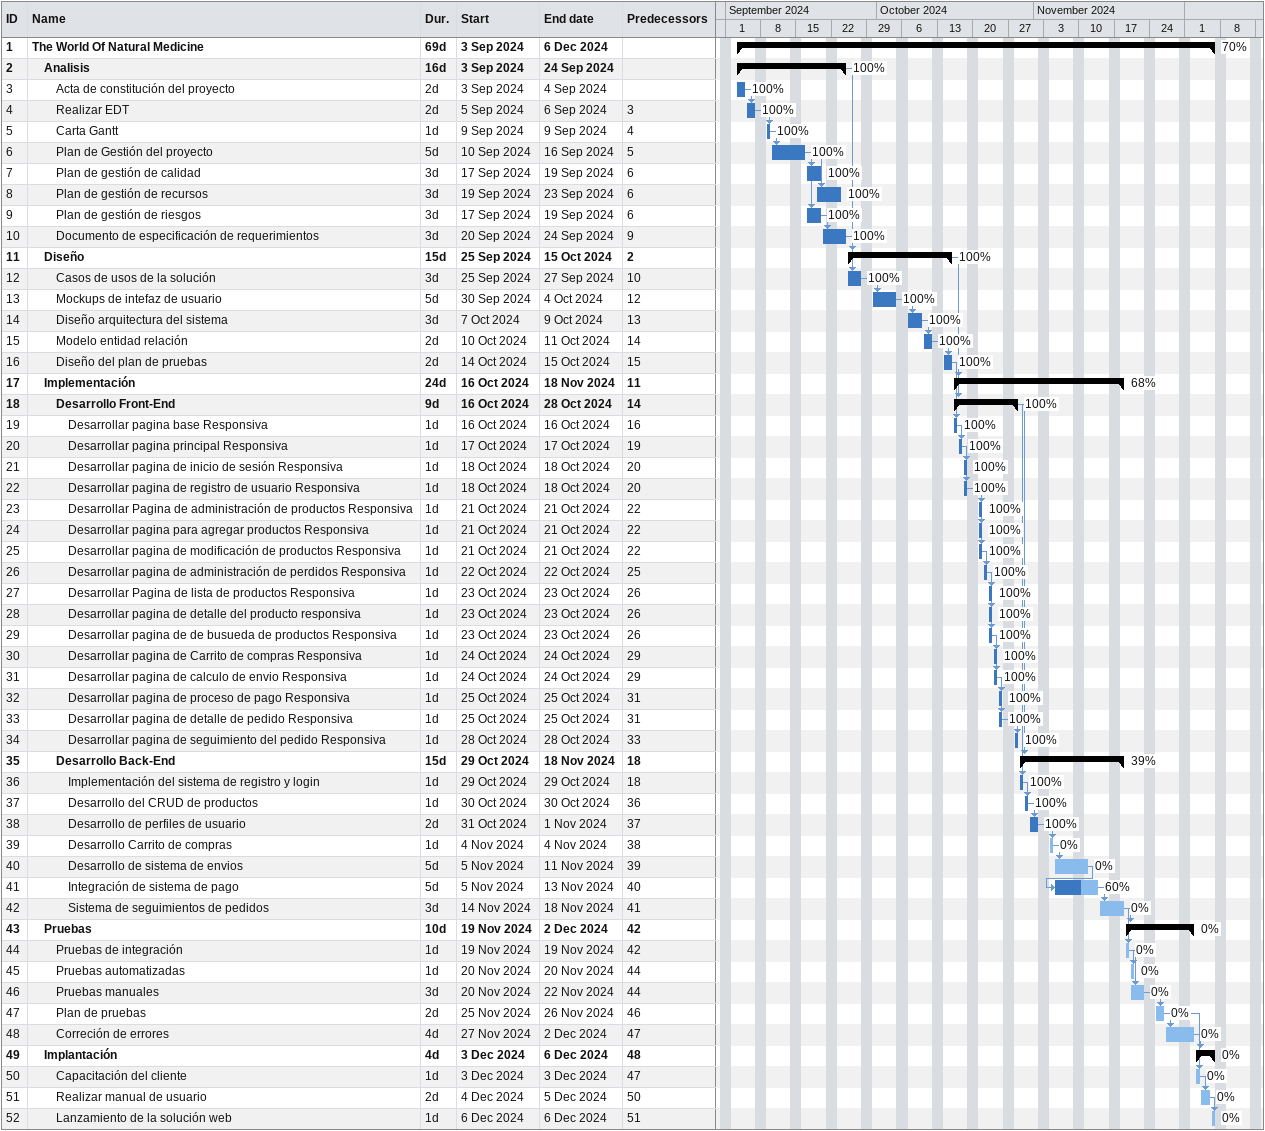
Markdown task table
| ID | Level | Task | Duration | Start | Finish | Predecessors | % complete |
|---|---|---|---|---|---|---|---|
| 1 | 1 | **The World Of Natural Medicine** | 69d | 2024-09-03 | 2024-12-06 |  | 70 |
| 2 | 2 | **Analisis** | 16d | 2024-09-03 | 2024-09-24 |  | 100 |
| 3 | 3 | Acta de constitución del proyecto | 2d | 2024-09-03 | 2024-09-04 |  | 100 |
| 4 | 3 | Realizar EDT | 2d | 2024-09-05 | 2024-09-06 | 3 | 100 |
| 5 | 3 | Carta Gantt | 1d | 2024-09-09 | 2024-09-09 | 4 | 100 |
| 6 | 3 | Plan de Gestión del proyecto | 5d | 2024-09-10 | 2024-09-16 | 5 | 100 |
| 7 | 3 | Plan de gestión de calidad | 3d | 2024-09-17 | 2024-09-19 | 6 | 100 |
| 8 | 3 | Plan de gestión de recursos | 3d | 2024-09-19 | 2024-09-23 | 6 | 100 |
| 9 | 3 | Plan de gestión de riesgos | 3d | 2024-09-17 | 2024-09-19 | 6 | 100 |
| 10 | 3 | Documento de especificación de requerimientos | 3d | 2024-09-20 | 2024-09-24 | 9 | 100 |
| 11 | 2 | **Diseño** | 15d | 2024-09-25 | 2024-10-15 | 2 | 100 |
| 12 | 3 | Casos de usos de la solución | 3d | 2024-09-25 | 2024-09-27 | 10 | 100 |
| 13 | 3 | Mockups de intefaz de usuario | 5d | 2024-09-30 | 2024-10-04 | 12 | 100 |
| 14 | 3 | Diseño arquitectura del sistema | 3d | 2024-10-07 | 2024-10-09 | 13 | 100 |
| 15 | 3 | Modelo entidad relación | 2d | 2024-10-10 | 2024-10-11 | 14 | 100 |
| 16 | 3 | Diseño del plan de pruebas | 2d | 2024-10-14 | 2024-10-15 | 15 | 100 |
| 17 | 2 | **Implementación** | 24d | 2024-10-16 | 2024-11-18 | 11 | 68 |
| 18 | 3 | **Desarrollo Front-End** | 9d | 2024-10-16 | 2024-10-28 | 14 | 100 |
| 19 | 4 | Desarrollar pagina base Responsiva | 1d | 2024-10-16 | 2024-10-16 | 16 | 100 |
| 20 | 4 | Desarrollar pagina principal Responsiva | 1d | 2024-10-17 | 2024-10-17 | 19 | 100 |
| 21 | 4 | Desarrollar pagina de inicio de sesión Responsiva | 1d | 2024-10-18 | 2024-10-18 | 20 | 100 |
| 22 | 4 | Desarrollar pagina de registro de usuario Responsiva | 1d | 2024-10-18 | 2024-10-18 | 20 | 100 |
| 23 | 4 | Desarrollar Pagina de administración de productos Responsiva | 1d | 2024-10-21 | 2024-10-21 | 22 | 100 |
| 24 | 4 | Desarrollar pagina para agregar productos Responsiva | 1d | 2024-10-21 | 2024-10-21 | 22 | 100 |
| 25 | 4 | Desarrollar pagina de modificación de productos Responsiva | 1d | 2024-10-21 | 2024-10-21 | 22 | 100 |
| 26 | 4 | Desarrollar pagina de administración de perdidos Responsiva | 1d | 2024-10-22 | 2024-10-22 | 25 | 100 |
| 27 | 4 | Desarrollar Pagina de lista de productos Responsiva | 1d | 2024-10-23 | 2024-10-23 | 26 | 100 |
| 28 | 4 | Desarrollar pagina de detalle del producto responsiva | 1d | 2024-10-23 | 2024-10-23 | 26 | 100 |
| 29 | 4 | Desarrollar pagina de de busueda de productos Responsiva | 1d | 2024-10-23 | 2024-10-23 | 26 | 100 |
| 30 | 4 | Desarrollar pagina de Carrito de compras Responsiva | 1d | 2024-10-24 | 2024-10-24 | 29 | 100 |
| 31 | 4 | Desarrollar pagina de calculo de envio Responsiva | 1d | 2024-10-24 | 2024-10-24 | 29 | 100 |
| 32 | 4 | Desarrollar pagina de proceso de pago Responsiva | 1d | 2024-10-25 | 2024-10-25 | 31 | 100 |
| 33 | 4 | Desarrollar pagina de detalle de pedido Responsiva | 1d | 2024-10-25 | 2024-10-25 | 31 | 100 |
| 34 | 4 | Desarrollar pagina de seguimiento del pedido Responsiva | 1d | 2024-10-28 | 2024-10-28 | 33 | 100 |
| 35 | 3 | **Desarrollo Back-End** | 15d | 2024-10-29 | 2024-11-18 | 18 | 39 |
| 36 | 4 | Implementación del sistema de registro y login | 1d | 2024-10-29 | 2024-10-29 | 18 | 100 |
| 37 | 4 | Desarrollo del CRUD de productos | 1d | 2024-10-30 | 2024-10-30 | 36 | 100 |
| 38 | 4 | Desarrollo de perfiles de usuario | 2d | 2024-10-31 | 2024-11-01 | 37 | 100 |
| 39 | 4 | Desarrollo Carrito de compras | 1d | 2024-11-04 | 2024-11-04 | 38 | 0 |
| 40 | 4 | Desarrollo de sistema de envios | 5d | 2024-11-05 | 2024-11-11 | 39 | 0 |
| 41 | 4 | Integración de sistema de pago | 5d | 2024-11-05 | 2024-11-13 | 40 | 60 |
| 42 | 4 | Sistema de seguimientos de pedidos | 3d | 2024-11-14 | 2024-11-18 | 41 | 0 |
| 43 | 2 | **Pruebas** | 10d | 2024-11-19 | 2024-12-02 | 42 | 0 |
| 44 | 3 | Pruebas de integración | 1d | 2024-11-19 | 2024-11-19 | 42 | 0 |
| 45 | 3 | Pruebas automatizadas | 1d | 2024-11-20 | 2024-11-20 | 44 | 0 |
| 46 | 3 | Pruebas manuales | 3d | 2024-11-20 | 2024-11-22 | 44 | 0 |
| 47 | 3 | Plan de pruebas | 2d | 2024-11-25 | 2024-11-26 | 46 | 0 |
| 48 | 3 | Correción de errores | 4d | 2024-11-27 | 2024-12-02 | 47 | 0 |
| 49 | 2 | **Implantación** | 4d | 2024-12-03 | 2024-12-06 | 48 | 0 |
| 50 | 3 | Capacitación del cliente | 1d | 2024-12-03 | 2024-12-03 | 47 | 0 |
| 51 | 3 | Realizar manual de usuario | 2d | 2024-12-04 | 2024-12-05 | 50 | 0 |
| 52 | 3 | Lanzamiento de la solución web | 1d | 2024-12-06 | 2024-12-06 | 51 | 0 |
